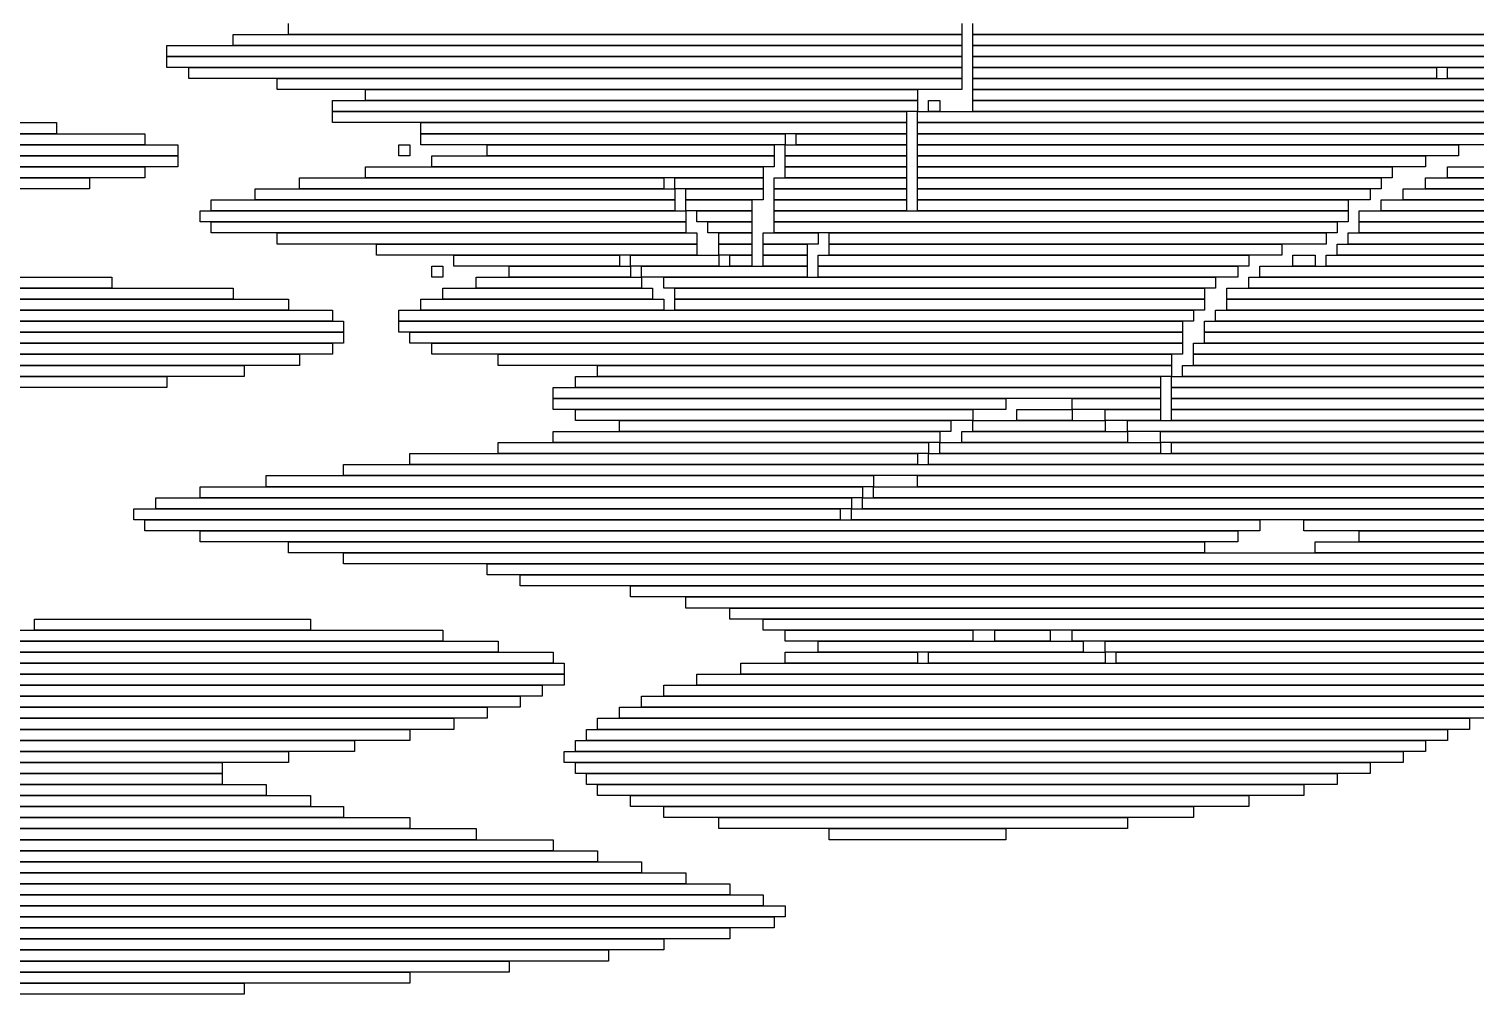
# Model space of a CAD drawing. Extents: x 290 to 734, y 306 to 705.
# Drawn here: x 507.5 to 638.5, y 306 to 393.5 of the extents above; entities that cross this region are included whole.
import ezdxf

# ---------------------------------------------------------------- set-up
doc = ezdxf.new("R2010")
doc.units = 0

msp = doc.modelspace()

# ---------------------------------------------------------------- linework, layer by layer
for p, q in [((526, 393), (592, 393)), ((526, 392), (526, 393)), ((531, 393), (531, 394)), ((592, 393), (531, 393)), ((592, 394), (592, 393)), ((592, 393), (592, 392)), ((593, 393), (593, 394)), ((666, 393), (593, 393)), ((593, 393), (667, 393)), ((593, 392), (593, 393)), ((520, 392), (592, 392)), ((520, 391), (520, 392)), ((592, 392), (526, 392)), ((592, 392), (592, 391)), ((667, 392), (593, 392)), ((593, 392), (668, 392)), ((593, 391), (593, 392)), ((592, 391), (520, 391)), ((520, 391), (592, 391)), ((520, 390), (520, 391)), ((592, 391), (592, 390)), ((668, 391), (593, 391)), ((593, 391), (669, 391)), ((593, 390), (593, 391)), ((592, 390), (520, 390)), ((522, 390), (592, 390)), ((522, 389), (522, 390)), ((592, 390), (592, 389)), ((669, 390), (593, 390)), ((593, 390), (635, 390)), ((593, 389), (593, 390)), ((635, 390), (635, 389)), ((636, 390), (669, 390)), ((636, 389), (636, 390)), ((592, 389), (522, 389)), ((530, 389), (592, 389)), ((530, 388), (530, 389)), ((592, 388), (530, 388)), ((538, 388), (588, 388)), ((538, 387), (538, 388)), ((588, 388), (588, 387)), ((592, 389), (592, 388)), ((635, 389), (593, 389)), ((593, 389), (715, 389)), ((593, 388), (593, 389)), ((715, 388), (593, 388)), ((593, 388), (670, 388)), ((593, 387), (593, 388)), ((669, 389), (636, 389)), ((535, 387), (588, 387)), ((535, 386), (535, 387)), ((588, 387), (538, 387)), ((588, 387), (588, 386)), ((589, 387), (590, 387)), ((589, 386), (589, 387)), ((590, 387), (590, 386)), ((670, 387), (593, 387)), ((593, 387), (670, 387)), ((593, 386), (593, 387)), ((588, 386), (535, 386)), ((535, 386), (587, 386)), ((535, 385), (535, 386)), ((587, 386), (587, 385)), ((588, 386), (670, 386)), ((588, 385), (588, 386)), ((590, 386), (589, 386)), ((670, 386), (593, 386)), ((481, 385), (510, 385)), ((510, 384), (481, 384)), ((481, 384), (518, 384)), ((510, 385), (510, 384)), ((518, 384), (518, 383)), ((587, 385), (535, 385)), ((543, 385), (587, 385)), ((543, 384), (543, 385)), ((587, 384), (543, 384)), ((543, 384), (576, 384)), ((543, 383), (543, 384)), ((576, 384), (576, 383)), ((577, 384), (587, 384)), ((577, 383), (577, 384)), ((587, 385), (587, 384)), ((587, 384), (587, 383)), ((670, 385), (588, 385)), ((588, 385), (673, 385)), ((588, 384), (588, 385)), ((673, 384), (588, 384)), ((588, 384), (687, 384)), ((588, 383), (588, 384)), ((441, 383), (521, 383)), ((518, 383), (481, 383)), ((521, 383), (521, 382)), ((541, 383), (542, 383)), ((541, 382), (541, 383)), ((542, 383), (542, 382)), ((576, 383), (543, 383)), ((549, 383), (575, 383)), ((549, 382), (549, 383)), ((575, 383), (575, 382)), ((576, 383), (587, 383)), ((576, 382), (576, 383)), ((587, 383), (577, 383)), ((587, 383), (587, 382)), ((687, 383), (588, 383)), ((588, 383), (637, 383)), ((588, 382), (588, 383)), ((637, 383), (637, 382)), ((521, 382), (441, 382)), ((451, 382), (521, 382)), ((521, 382), (521, 381)), ((542, 382), (541, 382)), ((544, 382), (575, 382)), ((544, 381), (544, 382)), ((575, 382), (549, 382)), ((575, 382), (575, 381)), ((587, 382), (576, 382)), ((576, 382), (587, 382)), ((576, 381), (576, 382)), ((587, 382), (587, 381)), ((637, 382), (588, 382)), ((588, 382), (634, 382)), ((588, 381), (588, 382)), ((634, 382), (634, 381)), ((447, 380), (513, 380)), ((449, 381), (518, 381)), ((518, 380), (449, 380)), ((521, 381), (451, 381)), ((513, 380), (513, 379)), ((518, 381), (518, 380)), ((532, 380), (565, 380)), ((532, 379), (532, 380)), ((538, 381), (574, 381)), ((538, 380), (538, 381)), ((574, 380), (538, 380)), ((575, 381), (544, 381)), ((565, 380), (565, 379)), ((566, 380), (574, 380)), ((566, 379), (566, 380)), ((574, 381), (574, 380)), ((574, 380), (574, 379)), ((575, 380), (587, 380)), ((575, 379), (575, 380)), ((587, 381), (576, 381)), ((576, 381), (587, 381)), ((576, 380), (576, 381)), ((587, 380), (576, 380)), ((587, 381), (587, 380)), ((587, 380), (587, 379)), ((634, 381), (588, 381)), ((588, 381), (631, 381)), ((588, 380), (588, 381)), ((631, 380), (588, 380)), ((588, 380), (630, 380)), ((588, 379), (588, 380)), ((630, 380), (630, 379)), ((631, 381), (631, 380)), ((634, 380), (648, 380)), ((634, 379), (634, 380)), ((636, 381), (645, 381)), ((636, 380), (636, 381)), ((645, 380), (636, 380)), ((513, 379), (447, 379)), ((528, 379), (566, 379)), ((528, 378), (528, 379)), ((565, 379), (532, 379)), ((574, 379), (566, 379)), ((566, 379), (566, 378)), ((567, 379), (574, 379)), ((567, 378), (567, 379)), ((574, 379), (574, 378)), ((587, 379), (575, 379)), ((575, 379), (587, 379)), ((575, 378), (575, 379)), ((587, 379), (587, 378)), ((630, 379), (588, 379)), ((588, 379), (629, 379)), ((588, 378), (588, 379)), ((629, 379), (629, 378)), ((632, 379), (650, 379)), ((632, 378), (632, 379)), ((648, 379), (634, 379)), ((524, 378), (566, 378)), ((524, 377), (524, 378)), ((566, 378), (528, 378)), ((566, 378), (566, 377)), ((574, 378), (567, 378)), ((567, 378), (573, 378)), ((567, 377), (567, 378)), ((573, 378), (573, 377)), ((587, 378), (575, 378)), ((575, 378), (587, 378)), ((575, 377), (575, 378)), ((587, 378), (587, 377)), ((629, 378), (588, 378)), ((588, 378), (627, 378)), ((588, 377), (588, 378)), ((627, 378), (627, 377)), ((630, 378), (651, 378)), ((630, 377), (630, 378)), ((650, 378), (632, 378)), ((523, 377), (567, 377)), ((523, 376), (523, 377)), ((567, 376), (523, 376)), ((566, 377), (524, 377)), ((524, 376), (567, 376)), ((524, 375), (524, 376)), ((573, 377), (567, 377)), ((567, 377), (567, 376)), ((567, 376), (567, 375)), ((568, 377), (573, 377)), ((568, 376), (568, 377)), ((573, 376), (568, 376)), ((569, 376), (573, 376)), ((569, 375), (569, 376)), ((573, 377), (573, 376)), ((573, 376), (573, 375)), ((587, 377), (575, 377)), ((575, 377), (627, 377)), ((575, 376), (575, 377)), ((627, 376), (575, 376)), ((575, 376), (626, 376)), ((575, 375), (575, 376)), ((627, 377), (588, 377)), ((626, 376), (626, 375)), ((627, 377), (627, 376)), ((628, 377), (652, 377)), ((628, 376), (628, 377)), ((652, 376), (628, 376)), ((628, 376), (657, 376)), ((628, 375), (628, 376)), ((651, 377), (630, 377)), ((567, 375), (524, 375)), ((530, 375), (568, 375)), ((530, 374), (530, 375)), ((568, 375), (568, 374)), ((573, 375), (569, 375)), ((570, 375), (573, 375)), ((570, 374), (570, 375)), ((573, 375), (573, 374)), ((574, 375), (579, 375)), ((574, 374), (574, 375)), ((626, 375), (575, 375)), ((579, 375), (579, 374)), ((580, 375), (625, 375)), ((580, 374), (580, 375)), ((625, 375), (625, 374)), ((627, 375), (659, 375)), ((627, 374), (627, 375)), ((657, 375), (628, 375)), ((568, 374), (530, 374)), ((539, 374), (568, 374)), ((539, 373), (539, 374)), ((568, 374), (568, 373)), ((573, 374), (570, 374)), ((570, 374), (573, 374)), ((570, 373), (570, 374)), ((573, 374), (573, 373)), ((579, 374), (574, 374)), ((574, 374), (578, 374)), ((574, 373), (574, 374)), ((578, 374), (578, 373)), ((625, 374), (580, 374)), ((580, 374), (621, 374)), ((580, 373), (580, 374)), ((621, 374), (621, 373)), ((626, 374), (660, 374)), ((626, 373), (626, 374)), ((659, 374), (627, 374)), ((568, 373), (539, 373)), ((546, 373), (561, 373)), ((546, 372), (546, 373)), ((561, 373), (561, 372)), ((562, 373), (570, 373)), ((562, 372), (562, 373)), ((573, 373), (570, 373)), ((570, 373), (570, 372)), ((571, 373), (573, 373)), ((571, 372), (571, 373)), ((573, 373), (573, 372)), ((578, 373), (574, 373)), ((574, 373), (578, 373)), ((574, 372), (574, 373)), ((578, 373), (578, 372)), ((579, 373), (618, 373)), ((579, 372), (579, 373)), ((621, 373), (580, 373)), ((618, 373), (618, 372)), ((622, 373), (624, 373)), ((622, 372), (622, 373)), ((624, 373), (624, 372)), ((625, 373), (661, 373)), ((625, 372), (625, 373)), ((660, 373), (626, 373)), ((479, 371), (515, 371)), ((515, 371), (515, 370)), ((544, 372), (545, 372)), ((544, 371), (544, 372)), ((545, 371), (544, 371)), ((545, 372), (545, 371)), ((561, 372), (546, 372)), ((548, 371), (563, 371)), ((548, 370), (548, 371)), ((551, 372), (562, 372)), ((551, 371), (551, 372)), ((562, 371), (551, 371)), ((570, 372), (562, 372)), ((562, 372), (562, 371)), ((563, 372), (578, 372)), ((563, 371), (563, 372)), ((578, 371), (563, 371)), ((563, 371), (563, 370)), ((565, 371), (615, 371)), ((565, 370), (565, 371)), ((573, 372), (571, 372)), ((578, 372), (574, 372)), ((578, 372), (578, 371)), ((618, 372), (579, 372)), ((579, 372), (617, 372)), ((579, 371), (579, 372)), ((617, 371), (579, 371)), ((615, 371), (615, 370)), ((617, 372), (617, 371)), ((618, 371), (662, 371)), ((618, 370), (618, 371)), ((619, 372), (662, 372)), ((619, 371), (619, 372)), ((662, 371), (619, 371)), ((624, 372), (622, 372)), ((661, 372), (625, 372)), ((472, 370), (526, 370)), ((515, 370), (479, 370)), ((526, 370), (526, 369)), ((545, 370), (564, 370)), ((545, 369), (545, 370)), ((563, 370), (548, 370)), ((564, 370), (564, 369)), ((615, 370), (565, 370)), ((566, 370), (614, 370)), ((566, 369), (566, 370)), ((614, 370), (614, 369)), ((616, 370), (663, 370)), ((616, 369), (616, 370)), ((662, 370), (618, 370)), ((469, 369), (531, 369)), ((526, 369), (472, 369)), ((531, 369), (531, 368)), ((543, 369), (565, 369)), ((543, 368), (543, 369)), ((564, 369), (545, 369)), ((565, 369), (565, 368)), ((614, 369), (566, 369)), ((566, 369), (614, 369)), ((566, 368), (566, 369)), ((614, 369), (614, 368)), ((663, 369), (616, 369)), ((616, 369), (663, 369)), ((616, 368), (616, 369)), ((468, 368), (535, 368)), ((535, 367), (468, 367)), ((468, 367), (536, 367)), ((531, 368), (469, 368)), ((535, 368), (535, 367)), ((536, 367), (536, 366)), ((541, 368), (613, 368)), ((541, 367), (541, 368)), ((613, 367), (541, 367)), ((541, 367), (612, 367)), ((541, 366), (541, 367)), ((565, 368), (543, 368)), ((614, 368), (566, 368)), ((612, 367), (612, 366)), ((613, 368), (613, 367)), ((614, 367), (664, 367)), ((614, 366), (614, 367)), ((615, 368), (664, 368)), ((615, 367), (615, 368)), ((664, 367), (615, 367)), ((663, 368), (616, 368)), ((536, 366), (468, 366)), ((471, 366), (536, 366)), ((536, 366), (536, 365)), ((612, 366), (541, 366)), ((542, 366), (612, 366)), ((542, 365), (542, 366)), ((612, 366), (612, 365)), ((664, 366), (614, 366)), ((614, 366), (664, 366)), ((614, 365), (614, 366)), ((536, 365), (471, 365)), ((474, 365), (535, 365)), ((535, 365), (535, 364)), ((612, 365), (542, 365)), ((544, 365), (612, 365)), ((544, 364), (544, 365)), ((612, 365), (612, 364)), ((613, 365), (665, 365)), ((613, 364), (613, 365)), ((664, 365), (614, 365)), ((473, 364), (532, 364)), ((532, 363), (473, 363)), ((473, 363), (527, 363)), ((535, 364), (474, 364)), ((527, 363), (527, 362)), ((532, 364), (532, 363)), ((612, 364), (544, 364)), ((550, 364), (611, 364)), ((550, 363), (550, 364)), ((611, 363), (550, 363)), ((559, 363), (611, 363)), ((559, 362), (559, 363)), ((611, 364), (611, 363)), ((611, 363), (611, 362)), ((612, 363), (679, 363)), ((612, 362), (612, 363)), ((665, 364), (613, 364)), ((613, 364), (678, 364)), ((613, 363), (613, 364)), ((678, 363), (613, 363)), ((527, 362), (473, 362)), ((478, 362), (520, 362)), ((520, 362), (520, 361)), ((557, 362), (610, 362)), ((557, 361), (557, 362)), ((611, 362), (559, 362)), ((610, 362), (610, 361)), ((611, 362), (680, 362)), ((611, 361), (611, 362)), ((679, 362), (612, 362)), ((520, 361), (478, 361)), ((555, 361), (610, 361)), ((555, 360), (555, 361)), ((610, 361), (557, 361)), ((610, 361), (610, 360)), ((680, 361), (611, 361)), ((611, 361), (680, 361)), ((611, 360), (611, 361)), ((610, 360), (555, 360)), ((555, 360), (596, 360)), ((555, 359), (555, 360)), ((596, 359), (555, 359)), ((557, 359), (593, 359)), ((557, 358), (557, 359)), ((593, 359), (593, 358)), ((596, 360), (596, 359)), ((597, 359), (602, 359)), ((597, 358), (597, 359)), ((602, 360), (610, 360)), ((602, 359), (602, 360)), ((610, 359), (602, 359)), ((602, 359), (602, 358)), ((605, 359), (610, 359)), ((605, 358), (605, 359)), ((610, 360), (610, 359)), ((610, 359), (610, 358)), ((680, 360), (611, 360)), ((611, 360), (681, 360)), ((611, 359), (611, 360)), ((681, 359), (611, 359)), ((611, 359), (690, 359)), ((611, 358), (611, 359)), ((593, 358), (557, 358)), ((561, 358), (591, 358)), ((561, 357), (561, 358)), ((591, 358), (591, 357)), ((593, 358), (605, 358)), ((593, 357), (593, 358)), ((602, 358), (597, 358)), ((610, 358), (605, 358)), ((605, 358), (605, 357)), ((607, 358), (687, 358)), ((607, 357), (607, 358)), ((690, 358), (611, 358)), ((555, 357), (590, 357)), ((555, 356), (555, 357)), ((591, 357), (561, 357)), ((590, 357), (590, 356)), ((592, 357), (607, 357)), ((592, 356), (592, 357)), ((605, 357), (593, 357)), ((687, 357), (607, 357)), ((607, 357), (607, 356)), ((610, 357), (682, 357)), ((610, 356), (610, 357)), ((550, 356), (589, 356)), ((550, 355), (550, 356)), ((590, 356), (555, 356)), ((589, 356), (589, 355)), ((590, 356), (610, 356)), ((590, 355), (590, 356)), ((607, 356), (592, 356)), ((682, 356), (610, 356)), ((610, 356), (610, 355)), ((611, 356), (682, 356)), ((611, 355), (611, 356)), ((536, 354), (682, 354)), ((536, 353), (536, 354)), ((542, 355), (588, 355)), ((542, 354), (542, 355)), ((588, 354), (542, 354)), ((589, 355), (550, 355)), ((588, 355), (588, 354)), ((589, 355), (682, 355)), ((589, 354), (589, 355)), ((682, 354), (589, 354)), ((610, 355), (590, 355)), ((682, 355), (611, 355)), ((529, 353), (584, 353)), ((529, 352), (529, 353)), ((682, 353), (536, 353)), ((584, 353), (584, 352)), ((588, 353), (682, 353)), ((588, 352), (588, 353)), ((523, 352), (583, 352)), ((523, 351), (523, 352)), ((584, 352), (529, 352)), ((583, 352), (583, 351)), ((584, 352), (681, 352)), ((584, 351), (584, 352)), ((682, 352), (588, 352)), ((517, 350), (581, 350)), ((517, 349), (517, 350)), ((519, 351), (582, 351)), ((519, 350), (519, 351)), ((582, 350), (519, 350)), ((583, 351), (523, 351)), ((581, 350), (581, 349)), ((582, 351), (582, 350)), ((582, 350), (680, 350)), ((582, 349), (582, 350)), ((583, 351), (681, 351)), ((583, 350), (583, 351)), ((681, 350), (583, 350)), ((681, 351), (584, 351)), ((581, 349), (517, 349)), ((518, 349), (619, 349)), ((518, 348), (518, 349)), ((680, 349), (582, 349)), ((619, 349), (619, 348)), ((623, 349), (679, 349)), ((623, 348), (623, 349)), ((619, 348), (518, 348)), ((523, 348), (617, 348)), ((523, 347), (523, 348)), ((617, 348), (617, 347)), ((679, 348), (623, 348)), ((628, 348), (677, 348)), ((628, 347), (628, 348)), ((617, 347), (523, 347)), ((531, 347), (614, 347)), ((531, 346), (531, 347)), ((614, 346), (531, 346)), ((536, 346), (674, 346)), ((536, 345), (536, 346)), ((614, 347), (614, 346)), ((624, 347), (676, 347)), ((624, 346), (624, 347)), ((676, 346), (624, 346)), ((677, 347), (628, 347)), ((674, 345), (536, 345)), ((549, 345), (671, 345)), ((549, 344), (549, 345)), ((671, 344), (549, 344)), ((552, 344), (668, 344)), ((552, 343), (552, 344)), ((668, 343), (552, 343)), ((562, 343), (664, 343)), ((562, 342), (562, 343)), ((664, 342), (562, 342)), ((567, 342), (660, 342)), ((567, 341), (567, 342)), ((660, 341), (567, 341)), ((571, 341), (658, 341)), ((571, 340), (571, 341)), ((508, 340), (533, 340)), ((508, 339), (508, 340)), ((533, 340), (533, 339)), ((658, 340), (571, 340)), ((574, 340), (658, 340)), ((574, 339), (574, 340)), ((473, 338), (550, 338)), ((490, 339), (545, 339)), ((545, 338), (490, 338)), ((533, 339), (508, 339)), ((545, 339), (545, 338)), ((550, 338), (550, 337)), ((658, 339), (574, 339)), ((576, 339), (593, 339)), ((576, 338), (576, 339)), ((593, 338), (576, 338)), ((579, 338), (603, 338)), ((579, 337), (579, 338)), ((593, 339), (593, 338)), ((595, 339), (600, 339)), ((595, 338), (595, 339)), ((600, 338), (595, 338)), ((600, 339), (600, 338)), ((602, 339), (657, 339)), ((602, 338), (602, 339)), ((657, 338), (602, 338)), ((603, 338), (603, 337)), ((605, 338), (655, 338)), ((605, 337), (605, 338)), ((467, 337), (555, 337)), ((550, 337), (473, 337)), ((555, 337), (555, 336)), ((576, 337), (588, 337)), ((576, 336), (576, 337)), ((603, 337), (579, 337)), ((588, 337), (588, 336)), ((589, 337), (605, 337)), ((589, 336), (589, 337)), ((655, 337), (605, 337)), ((605, 337), (605, 336)), ((606, 337), (653, 337)), ((606, 336), (606, 337)), ((463, 336), (556, 336)), ((555, 336), (467, 336)), ((556, 336), (556, 335)), ((572, 336), (649, 336)), ((572, 335), (572, 336)), ((588, 336), (576, 336)), ((605, 336), (589, 336)), ((653, 336), (606, 336)), ((461, 335), (556, 335)), ((556, 335), (463, 335)), ((556, 335), (556, 334)), ((568, 335), (644, 335)), ((568, 334), (568, 335)), ((649, 335), (572, 335)), ((556, 334), (461, 334)), ((461, 334), (554, 334)), ((554, 333), (461, 333)), ((465, 333), (552, 333)), ((552, 333), (552, 332)), ((554, 334), (554, 333)), ((563, 333), (641, 333)), ((563, 332), (563, 333)), ((565, 334), (642, 334)), ((565, 333), (565, 334)), ((642, 333), (565, 333)), ((644, 334), (568, 334)), ((552, 332), (465, 332)), ((469, 332), (549, 332)), ((549, 332), (549, 331)), ((561, 332), (640, 332)), ((561, 331), (561, 332)), ((641, 332), (563, 332)), ((549, 331), (469, 331)), ((473, 331), (546, 331)), ((546, 331), (546, 330)), ((559, 331), (638, 331)), ((559, 330), (559, 331)), ((640, 331), (561, 331)), ((638, 331), (638, 330)), ((546, 330), (473, 330)), ((479, 330), (542, 330)), ((542, 329), (479, 329)), ((485, 329), (537, 329)), ((537, 329), (537, 328)), ((542, 330), (542, 329)), ((557, 329), (634, 329)), ((557, 328), (557, 329)), ((558, 330), (636, 330)), ((558, 329), (558, 330)), ((636, 329), (558, 329)), ((638, 330), (559, 330)), ((634, 329), (634, 328)), ((636, 330), (636, 329)), ((537, 328), (485, 328)), ((490, 328), (531, 328)), ((531, 328), (531, 327)), ((556, 328), (632, 328)), ((556, 327), (556, 328)), ((634, 328), (557, 328)), ((632, 328), (632, 327)), ((488, 327), (525, 327)), ((531, 327), (490, 327)), ((525, 327), (525, 326)), ((632, 327), (556, 327)), ((557, 327), (629, 327)), ((557, 326), (557, 327)), ((629, 327), (629, 326)), ((477, 325), (529, 325)), ((482, 326), (525, 326)), ((525, 325), (482, 325)), ((525, 326), (488, 326)), ((525, 326), (525, 325)), ((529, 325), (529, 324)), ((629, 326), (557, 326)), ((558, 326), (626, 326)), ((558, 325), (558, 326)), ((626, 325), (558, 325)), ((559, 325), (623, 325)), ((559, 324), (559, 325)), ((623, 325), (623, 324)), ((626, 326), (626, 325)), ((472, 324), (533, 324)), ((529, 324), (477, 324)), ((533, 324), (533, 323)), ((623, 324), (559, 324)), ((562, 324), (618, 324)), ((562, 323), (562, 324)), ((618, 324), (618, 323)), ((466, 323), (536, 323)), ((533, 323), (472, 323)), ((536, 323), (536, 322)), ((618, 323), (562, 323)), ((565, 323), (613, 323)), ((565, 322), (565, 323)), ((613, 323), (613, 322)), ((456, 321), (548, 321)), ((460, 322), (542, 322)), ((542, 321), (460, 321)), ((536, 322), (466, 322)), ((542, 322), (542, 321)), ((548, 321), (548, 320)), ((613, 322), (565, 322)), ((570, 322), (607, 322)), ((570, 321), (570, 322)), ((607, 321), (570, 321)), ((580, 321), (596, 321)), ((580, 320), (580, 321)), ((596, 321), (596, 320)), ((607, 322), (607, 321)), ((451, 320), (555, 320)), ((548, 320), (456, 320)), ((555, 320), (555, 319)), ((596, 320), (580, 320)), ((446, 319), (559, 319)), ((555, 319), (451, 319)), ((559, 319), (559, 318)), ((443, 318), (563, 318)), ((559, 318), (446, 318)), ((563, 318), (563, 317)), ((434, 316), (571, 316)), ((439, 317), (567, 317)), ((567, 316), (439, 316)), ((563, 317), (443, 317)), ((567, 317), (567, 316)), ((571, 316), (571, 315)), ((431, 315), (574, 315)), ((571, 315), (434, 315)), ((574, 315), (574, 314)), ((574, 314), (431, 314)), ((431, 314), (576, 314)), ((576, 314), (576, 313)), ((576, 313), (431, 313)), ((436, 313), (575, 313)), ((575, 312), (436, 312)), ((440, 312), (571, 312)), ((571, 312), (571, 311)), ((575, 313), (575, 312)), ((571, 311), (440, 311)), ((446, 311), (565, 311)), ((565, 311), (565, 310)), ((565, 310), (446, 310)), ((453, 310), (560, 310)), ((560, 310), (560, 309)), ((560, 309), (453, 309)), ((461, 309), (551, 309)), ((551, 308), (461, 308)), ((470, 308), (542, 308)), ((542, 308), (542, 307)), ((551, 309), (551, 308)), ((542, 307), (470, 307)), ((487, 307), (527, 307)), ((527, 307), (527, 306)), ((527, 306), (487, 306))]:
    msp.add_line(p, q)

doc.saveas('drawing.dxf')
